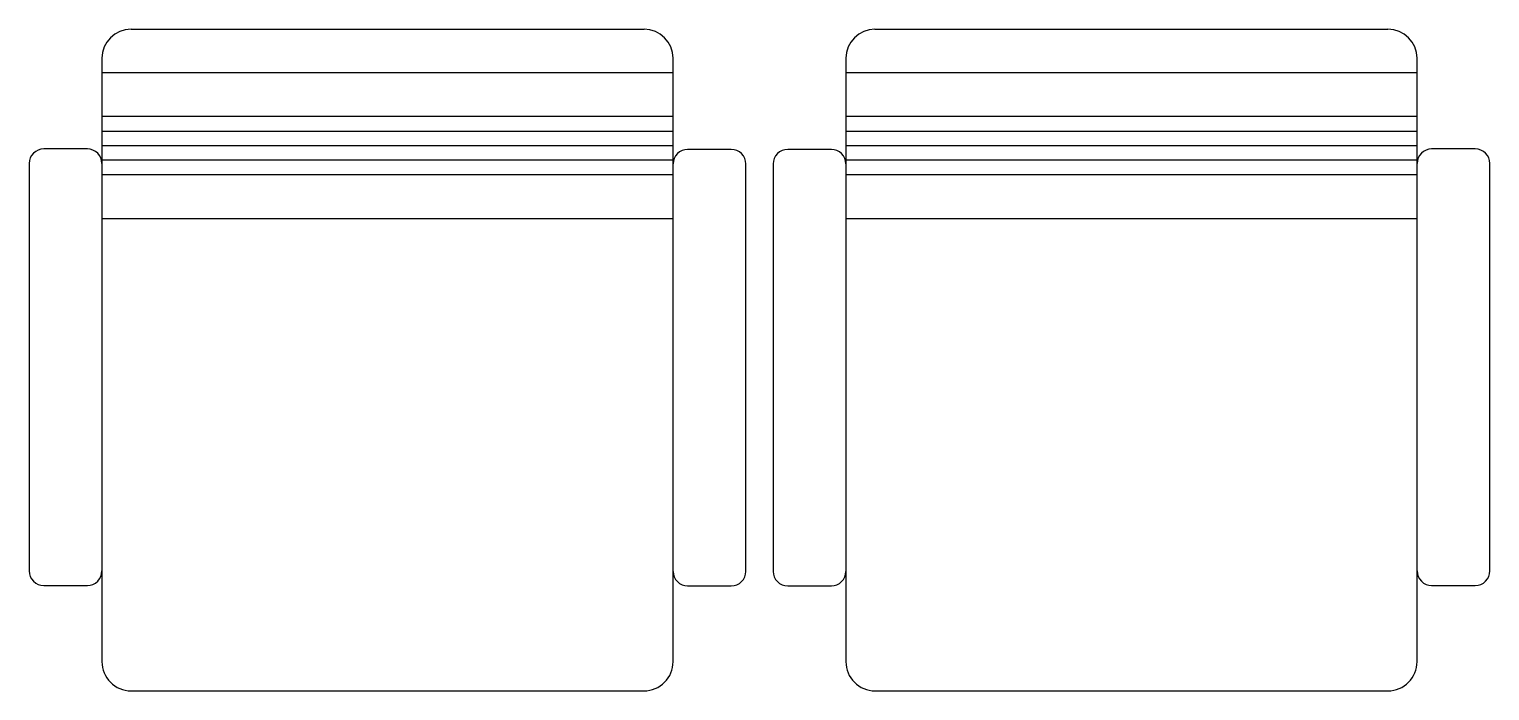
# Model space of a CAD drawing. Header units: inches. Extents: x 3.4 to 45.9, y 14.3 to 39.1.
# Drawn here: x 31.44 to 32.444, y 25.365 to 25.82 of the extents above; entities that cross this region are included whole.
import ezdxf

# ---------------------------------------------------------------- set-up
doc = ezdxf.new("R2010")
doc.units = ezdxf.units.IN
doc.header["$MEASUREMENT"] = 0
doc.layers.add('02', color=2, linetype='Continuous')
doc.layers.add('4', color=4, linetype='Continuous')

msp = doc.modelspace()

# ---------------------------------------------------------------- linework, layer by layer
at = {"layer": '02'}
for p, q in [((31.8827, 25.7598), (31.49, 25.7598)), ((32.3942, 25.7598), (32.0015, 25.7598)), ((31.49, 25.7498), (31.8827, 25.7498)), ((32.0015, 25.7498), (32.3942, 25.7498)), ((31.49, 25.7398), (31.8827, 25.7398)), ((32.0015, 25.7398), (32.3942, 25.7398)), ((31.8827, 25.7298), (31.49, 25.7298)), ((32.3942, 25.7298), (32.0015, 25.7298)), ((31.8827, 25.7198), (31.49, 25.7198)), ((32.3942, 25.7198), (32.0015, 25.7198)), ((31.49, 25.6898), (31.8827, 25.6898)), ((32.0015, 25.6898), (32.3942, 25.6898))]:
    msp.add_line(p, q, dxfattribs=at)
at = {"layer": '4'}
for p, q in [((31.51, 25.8198), (31.8627, 25.8198)), ((32.0215, 25.8198), (32.3742, 25.8198))]:
    msp.add_line(p, q, dxfattribs=at)
for points in [[(31.49, 25.7998), (31.49, 25.3851, 0.414214), (31.51, 25.3651), (31.8627, 25.3651, 0.414214), (31.8827, 25.3851), (31.8827, 25.7998)], [(32.0015, 25.7998), (32.0015, 25.3851, 0.414214), (32.0215, 25.3651), (32.3742, 25.3651, 0.414214), (32.3942, 25.3851), (32.3942, 25.7998)], [(31.49, 25.7275, 0.414214), (31.48, 25.7375), (31.45, 25.7375, 0.414214), (31.44, 25.7275), (31.44, 25.4475, 0.414214), (31.45, 25.4375), (31.48, 25.4375, 0.414214), (31.49, 25.4475)], [(31.8827, 25.4472, 0.414214), (31.8927, 25.4372), (31.9227, 25.4372, 0.414214), (31.9327, 25.4472), (31.9327, 25.7272, 0.414214), (31.9227, 25.7372), (31.8927, 25.7372, 0.414214), (31.8827, 25.7272)], [(32.0015, 25.7272, 0.414214), (31.9915, 25.7372), (31.9615, 25.7372, 0.414214), (31.9515, 25.7272), (31.9515, 25.4472, 0.414214), (31.9615, 25.4372), (31.9915, 25.4372, 0.414214), (32.0015, 25.4472)], [(32.3942, 25.4475, 0.414214), (32.4042, 25.4375), (32.4342, 25.4375, 0.414214), (32.4442, 25.4475), (32.4442, 25.7275, 0.414214), (32.4342, 25.7375), (32.4042, 25.7375, 0.414214), (32.3942, 25.7275)]]:
    msp.add_lwpolyline(points, format="xyb", dxfattribs=at)
for points in [[(31.8827, 25.7898), (31.49, 25.7898)], [(32.3942, 25.7898), (32.0015, 25.7898)]]:
    msp.add_lwpolyline(points, dxfattribs=at)
for centre, start, end in [((31.51, 25.7998), 90, 180), ((31.8627, 25.7998), 0, 90), ((32.0215, 25.7998), 90, 180), ((32.3742, 25.7998), 0, 90)]:
    msp.add_arc(centre, 0.02, start, end, dxfattribs=at)

doc.saveas('drawing.dxf')
